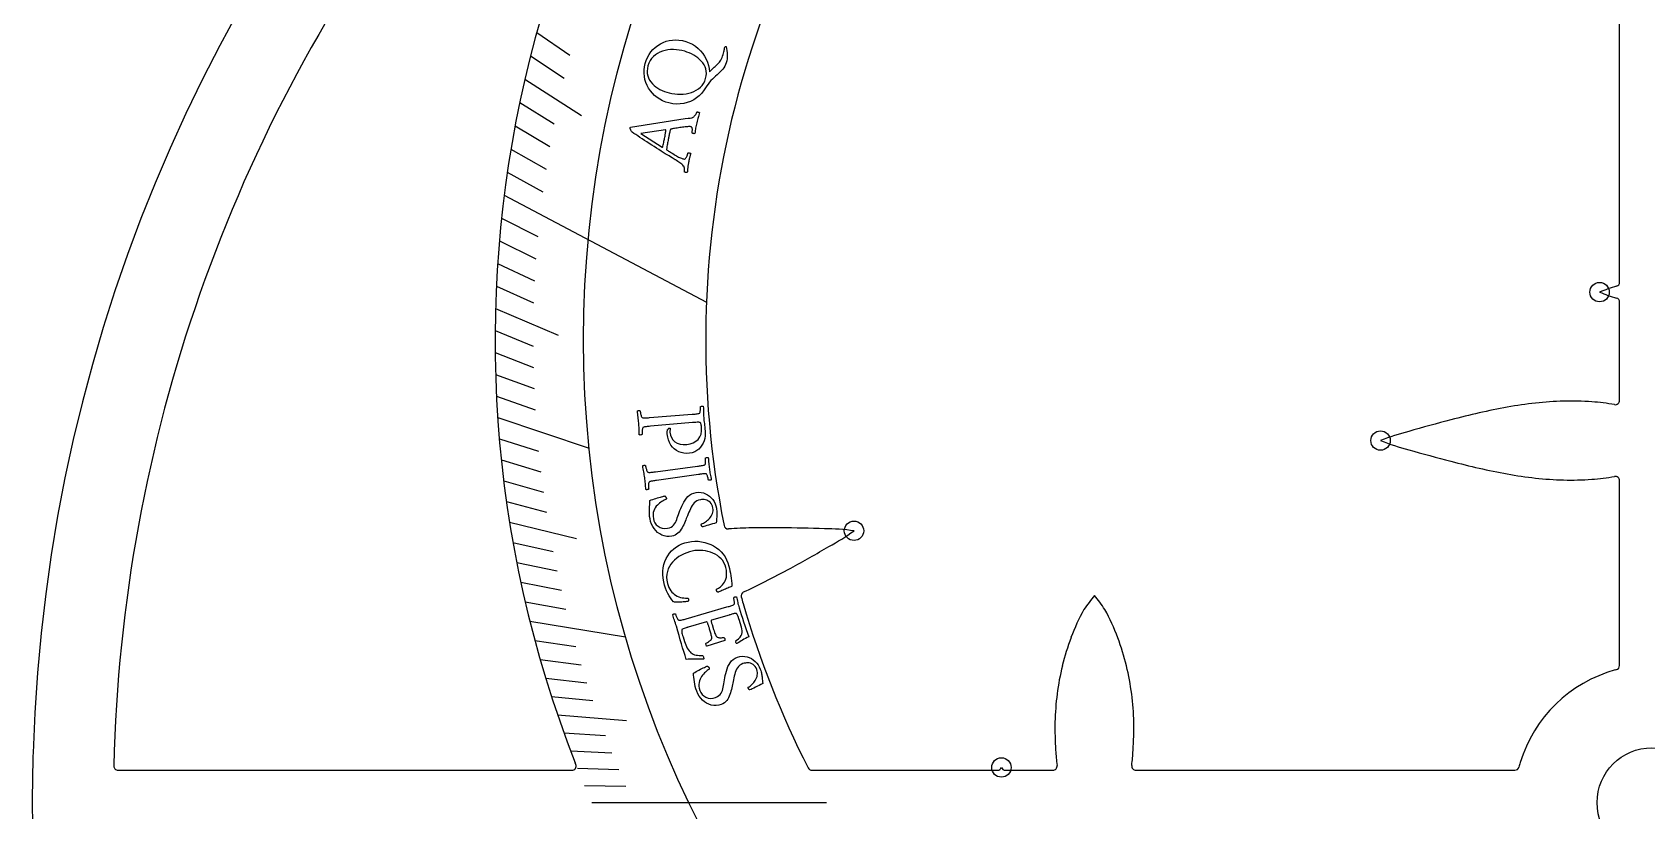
# Model space of a CAD drawing. Header units: millimetres. Extents: x -95 to 95, y -94 to 95.
# Drawn here: x -94.5 to -0.3, y -0.5 to 44.9 of the extents above; entities that cross this region are included whole.
import ezdxf

# ---------------------------------------------------------------- set-up
doc = ezdxf.new("R2010")
doc.units = ezdxf.units.MM
for name, color, linetype in [('CUT_INNER', 6, 'Continuous'), ('CUT_OUTER', 1, 'Continuous'), ('ENGRAVE', 7, 'Continuous'), ('ENGRAVE_FINE', 8, 'Continuous'), ('TEXT', 5, 'Continuous')]:
    doc.layers.add(name, color=color, linetype=linetype)

msp = doc.modelspace()

# ---------------------------------------------------------------- linework, layer by layer
at = {"layer": 'CUT_INNER'}
for points in [[(-1.89, 30.365), (-1.89, 45.987)], [(-1.89, 23.466), (-1.89, 29.198)], [(-1.89, 8.001), (-1.89, 18.78)], [(-2.141, 7.742), (-2.076, 7.759)], [(-89.499, 1.89), (-63.018, 1.89)], [(-62.786, 2.232), (-62.823, 2.326)], [(-49.015, 1.89), (-38.189, 1.89)], [(-37.722, 1.89), (-34.958, 1.89)], [(-30.105, 1.89), (-8.001, 1.89)]]:
    msp.add_lwpolyline(points, dxfattribs=at)
msp.add_circle((0, 0), 3.2, dxfattribs=at)
for centre, radius, start, end in [((0, 27.004), 55.21, 92.23125, 191.31658), ((0, 27.004), 67.496, 132.53839, 201.44596), ((-0.001, 0.001), 89.773, 142.7347, 178.63113), ((-2.14, 30.365), 0.25, 286.33036, 0), ((0.343, 21.622), 8.839, 105.83949, 112.60207), ((0.343, 37.942), 8.839, 247.39793, 254.16051), ((-2.14, 29.198), 0.25, 360, 73.66964), ((2.348, -31.568), 55.708, 102.89345, 104.63433), ((-2.306, -11.213), 34.829, 100.14112, 102.9016), ((-4.064, -1.383), 24.843, 96.30931, 100.14121), ((-4.651, 3.9), 19.527, 91.46463, 96.30086), ((-4.729, 6.767), 16.659, 85.78955, 91.44735), ((-4.346, 10.997), 12.412, 79.9456, 86.12277), ((-2.14, 23.466), 0.25, 261.12263, 360), ((15.654, -82.607), 108.454, 104.62286, 105.97313), ((-10.554, 7.725), 14.401, 104.63243, 111.5138), ((-10.557, 34.512), 14.392, 248.48512, 255.36551), ((17.344, 131.032), 114.859, 254.06374, 255.33866), ((2.357, 73.848), 55.744, 255.36468, 257.10341), ((-2.301, 53.483), 34.853, 257.09528, 259.8519), ((-4.061, 43.647), 24.86, 259.85179, 263.67831), ((-4.65, 38.359), 19.54, 263.68672, 268.51696), ((-4.73, 35.486), 16.666, 268.53416, 274.18682), ((-4.348, 31.262), 12.425, 273.85244, 280.05314), ((-2.14, 18.78), 0.25, 360, 98.87737), ((-53.892, 16.22), 0.25, 191.42578, 273.22942), ((-52.036, -12.155), 28.185, 90.99432, 93.74783), ((-51.391, -39.706), 55.744, 89.42718, 91.16591), ((-52.034, -98.818), 114.859, 88.12624, 89.40116), ((-48.422, 1.588), 14.392, 82.54746, 89.42798), ((-54.94, 27.582), 14.413, 298.69632, 305.57228), ((-102.305, 108.83), 108.454, 298.68536, 300.03563), ((-76.997, 62.552), 55.708, 296.95595, 298.69683), ((-52.892, 12.066), 0.25, 114.89558, 195.64453), ((-64.948, 38.697), 28.983, 294.35228, 297.10312), ((-22.324, 20.604), 31.988, 195.6067, 196.30029), ((-0.027, 26.995), 55.182, 196.17129, 206.90166), ((-23.097, 4.469), 12.127, 141.07408, 145.90384), ((-40.542, 5.523), 10.358, 33.68332, 39.33876), ((-22.918, 5.561), 11.707, 150.83078, 159.67589), ((-42.153, 5.558), 11.715, 20.28927, 29.16771), ((-20.399, 4.571), 14.413, 159.45993, 166.30125), ((-44.669, 4.569), 14.418, 13.67104, 20.50662), ((-19.885, 4.443), 14.942, 166.29101, 172.70415), ((-45.18, 4.442), 14.944, 7.27035, 13.68094), ((0, 0), 8.032, 105.45781, 163.11406), ((-2.14, 8.001), 0.25, 284.76562, 360), ((-19.012, 4.336), 15.822, 172.72288, 178.69494), ((-46.056, 4.336), 15.827, 1.28377, 7.2516), ((-16.972, 4.296), 17.862, 178.71534, 183.99179), ((-48.101, 4.296), 17.872, 355.99274, 1.26344), ((-22.706, 3.715), 12.103, 183.13622, 187.32495), ((-42.33, 3.711), 12.075, 352.67472, 356.84803), ((-89.499, 2.14), 0.25, 178.76953, 270), ((-63.018, 2.14), 0.25, 270, 21.62109), ((-49.015, 2.14), 0.25, 206.89453, 270), ((-38.189, 2.14), 0.25, 270.02209, 338.98211), ((-37.722, 2.14), 0.25, 201.02612, 269.96968), ((-34.958, 2.14), 0.25, 270, 7.27118), ((-30.105, 2.14), 0.25, 172.72882, 270), ((-8.001, 2.14), 0.25, 270, 345.23437), ((-2.415, 0.701), 5.518, 162.79364, 165.56629)]:
    msp.add_arc(centre, radius, start, end, dxfattribs=at)
at = {"layer": 'CUT_OUTER'}
for centre, radius, start, end in [((0, 0), 94.5, 91.40671, 178.24265), ((-30.877, 0.853), 63.611, 178.1577, 178.85667), ((-0.861, -0.008), 93.639, 178.69646, 181.05954)]:
    msp.add_arc(centre, radius, start, end, dxfattribs=at)
at = {"layer": 'ENGRAVE'}
for points in [[(-66.968, 35.434), (-55.168, 29.191)], [(-67.343, 22.464), (-62.015, 20.686)], [(-65.467, 10.579), (-59.88, 9.677)], [(-61.859, 0), (-48.156, 0)]]:
    msp.add_lwpolyline(points, dxfattribs=at)
for centre, radius in [((0, 27.004), 62.336), ((-3.055, 29.782), 0.567), ((-15.836, 21.123), 0.567), ((-46.555, 15.859), 0.567), ((-37.955, 2.051), 0.567)]:
    msp.add_circle(centre, radius, dxfattribs=at)
at = {"layer": 'ENGRAVE_FINE'}
for points in [[(-65.07, 44.938), (-63.139, 43.605)], [(-65.432, 43.569), (-63.476, 42.266)], [(-65.763, 42.202), (-62.456, 40.08)], [(-66.063, 40.838), (-64.058, 39.599)], [(-66.333, 39.479), (-64.305, 38.272)], [(-66.573, 38.125), (-64.522, 36.951)], [(-66.785, 36.777), (-64.712, 35.635)], [(-67.122, 34.099), (-65.007, 33.024)], [(-67.249, 32.771), (-65.114, 31.73)], [(-67.349, 31.45), (-65.194, 30.444)], [(-67.423, 30.138), (-65.249, 29.166)], [(-67.471, 28.835), (-63.81, 27.27)], [(-67.494, 27.54), (-65.284, 26.639)], [(-67.492, 26.256), (-65.265, 25.389)], [(-67.466, 24.981), (-65.222, 24.151)], [(-67.416, 23.717), (-65.157, 22.922)], [(-67.248, 21.221), (-64.96, 20.499)], [(-67.131, 19.99), (-64.829, 19.305)], [(-66.992, 18.771), (-64.678, 18.122)], [(-66.832, 17.563), (-64.506, 16.952)], [(-66.653, 16.368), (-62.748, 15.409)], [(-66.453, 15.185), (-64.105, 14.648)], [(-66.234, 14.014), (-63.876, 13.515)], [(-65.997, 12.856), (-63.629, 12.395)], [(-65.741, 11.711), (-63.365, 11.288)], [(-65.176, 9.461), (-62.786, 9.114)], [(-64.869, 8.355), (-62.472, 8.046)], [(-64.545, 7.263), (-62.142, 6.993)], [(-64.205, 6.185), (-61.798, 5.953)], [(-63.85, 5.12), (-59.822, 4.797)], [(-63.48, 4.068), (-61.065, 3.913)], [(-63.095, 3.03), (-60.678, 2.914)], [(-62.696, 2.006), (-60.277, 1.929)], [(-62.284, 0.996), (-59.864, 0.958)]]:
    msp.add_lwpolyline(points, dxfattribs=at)
at = {"layer": 'TEXT'}
for points in [[(-58.741, 43.12), (-58.681, 43.305), (-58.605, 43.479), (-58.514, 43.643), (-58.407, 43.796), (-58.286, 43.936), (-58.154, 44.062), (-58.01, 44.174), (-57.855, 44.271), (-57.69, 44.352), (-57.518, 44.416), (-57.339, 44.462), (-57.153, 44.492), (-56.962, 44.503), (-56.768, 44.492), (-56.571, 44.461), (-56.37, 44.409), (-56.17, 44.336), (-55.984, 44.244), (-55.811, 44.134), (-55.653, 44.006), (-55.509, 43.864), (-55.383, 43.711), (-55.272, 43.547), (-55.178, 43.373), (-55.102, 43.193), (-55.046, 43.008), (-55.009, 42.82), (-54.991, 42.627), (-54.919, 42.706), (-54.849, 42.777), (-54.783, 42.841), (-54.721, 42.898), (-54.662, 42.95), (-54.606, 43.002), (-54.552, 43.051), (-54.502, 43.099), (-54.455, 43.149), (-54.41, 43.202), (-54.367, 43.26), (-54.328, 43.321), (-54.29, 43.389), (-54.254, 43.467), (-54.22, 43.555), (-54.188, 43.653), (-54.166, 43.727), (-54.148, 43.794), (-54.134, 43.854), (-54.124, 43.907), (-54.117, 43.952), (-54.111, 43.988), (-54.107, 44.016), (-54.105, 44.034), (-54.1, 44.048), (-54.094, 44.061), (-54.086, 44.074), (-54.076, 44.087), (-54.066, 44.099), (-54.056, 44.108), (-54.046, 44.115), (-54.036, 44.119), (-54.032, 44.12), (-54.028, 44.12), (-54.023, 44.12), (-54.018, 44.119), (-53.996, 43.994), (-53.978, 43.873), (-53.964, 43.753), (-53.953, 43.636), (-53.951, 43.52), (-53.959, 43.403), (-53.978, 43.284), (-54.009, 43.164), (-54.045, 43.062), (-54.092, 42.966), (-54.149, 42.875), (-54.216, 42.789), (-54.291, 42.707), (-54.37, 42.626), (-54.453, 42.545), (-54.541, 42.465), (-54.632, 42.383), (-54.722, 42.299), (-54.813, 42.213), (-54.904, 42.123), (-54.992, 42.028), (-55.075, 41.925), (-55.152, 41.815), (-55.224, 41.696), (-55.329, 41.529), (-55.45, 41.376), (-55.588, 41.237), (-55.743, 41.112), (-55.911, 41.004), (-56.091, 40.914), (-56.282, 40.844), (-56.484, 40.793), (-56.695, 40.764), (-56.91, 40.758), (-57.131, 40.776), (-57.356, 40.819), (-57.545, 40.874), (-57.723, 40.945), (-57.89, 41.033), (-58.047, 41.138), (-58.191, 41.257), (-58.322, 41.387), (-58.438, 41.529), (-58.541, 41.681), (-58.629, 41.843), (-58.699, 42.013), (-58.752, 42.189), (-58.789, 42.372), (-58.806, 42.559), (-58.804, 42.746), (-58.782, 42.933), (-58.741, 43.12)], [(-58.579, 42.988), (-58.612, 42.831), (-58.625, 42.682), (-58.617, 42.539), (-58.589, 42.404), (-58.543, 42.276), (-58.484, 42.157), (-58.41, 42.045), (-58.323, 41.941), (-58.225, 41.846), (-58.118, 41.758), (-58.002, 41.678), (-57.877, 41.606), (-57.747, 41.543), (-57.614, 41.488), (-57.48, 41.441), (-57.344, 41.402), (-57.182, 41.368), (-57.019, 41.344), (-56.853, 41.331), (-56.685, 41.33), (-56.517, 41.339), (-56.354, 41.36), (-56.196, 41.393), (-56.042, 41.437), (-55.895, 41.493), (-55.759, 41.562), (-55.634, 41.643), (-55.518, 41.736), (-55.417, 41.842), (-55.332, 41.962), (-55.264, 42.097), (-55.212, 42.246), (-55.18, 42.394), (-55.168, 42.536), (-55.176, 42.671), (-55.204, 42.801), (-55.248, 42.924), (-55.307, 43.041), (-55.379, 43.153), (-55.466, 43.258), (-55.564, 43.357), (-55.67, 43.448), (-55.785, 43.532), (-55.909, 43.608), (-56.037, 43.677), (-56.168, 43.738), (-56.301, 43.79), (-56.436, 43.835), (-56.595, 43.877), (-56.757, 43.907), (-56.922, 43.926), (-57.089, 43.934), (-57.255, 43.93), (-57.418, 43.912), (-57.577, 43.882), (-57.732, 43.838), (-57.88, 43.781), (-58.018, 43.711), (-58.146, 43.627), (-58.264, 43.529), (-58.367, 43.417), (-58.455, 43.289), (-58.525, 43.146), (-58.579, 42.988)], [(-56.974, 37.495), (-56.982, 37.5), (-57.006, 37.514), (-57.047, 37.539), (-57.103, 37.574), (-57.174, 37.618), (-57.256, 37.668), (-57.349, 37.725), (-57.454, 37.79), (-57.568, 37.86), (-57.688, 37.935), (-57.814, 38.015), (-57.946, 38.1), (-58.082, 38.188), (-58.22, 38.276), (-58.36, 38.366), (-58.502, 38.457), (-58.643, 38.547), (-58.782, 38.637), (-58.916, 38.724), (-59.048, 38.811), (-59.175, 38.894), (-59.293, 38.972), (-59.404, 39.046), (-59.507, 39.115), (-59.527, 39.135), (-59.547, 39.162), (-59.567, 39.197), (-59.587, 39.239), (-59.605, 39.282), (-59.616, 39.318), (-59.62, 39.349), (-59.619, 39.372), (-59.618, 39.378), (-59.616, 39.382), (-59.615, 39.385), (-59.613, 39.387), (-59.611, 39.388), (-59.609, 39.391), (-59.605, 39.395), (-59.602, 39.4), (-56.4, 39.903), (-56.242, 39.924), (-56.124, 39.941), (-56.046, 39.952), (-56.007, 39.959), (-55.973, 39.969), (-55.94, 39.987), (-55.907, 40.011), (-55.875, 40.043), (-55.844, 40.078), (-55.817, 40.114), (-55.793, 40.151), (-55.772, 40.188), (-55.755, 40.223), (-55.742, 40.251), (-55.733, 40.272), (-55.728, 40.286), (-55.71, 40.292), (-55.689, 40.293), (-55.664, 40.29), (-55.637, 40.282), (-55.611, 40.273), (-55.591, 40.265), (-55.577, 40.259), (-55.569, 40.254), (-55.593, 40.178), (-55.616, 40.105), (-55.637, 40.036), (-55.657, 39.971), (-55.676, 39.906), (-55.695, 39.833), (-55.715, 39.754), (-55.735, 39.669), (-55.755, 39.579), (-55.772, 39.496), (-55.786, 39.421), (-55.797, 39.354), (-55.807, 39.286), (-55.819, 39.211), (-55.832, 39.128), (-55.846, 39.036), (-55.861, 39.029), (-55.88, 39.027), (-55.903, 39.028), (-55.929, 39.034), (-55.955, 39.042), (-55.975, 39.052), (-55.992, 39.063), (-56.003, 39.076), (-55.998, 39.105), (-55.994, 39.141), (-55.991, 39.185), (-55.989, 39.236), (-55.989, 39.287), (-55.993, 39.33), (-56, 39.365), (-56.011, 39.392), (-56.022, 39.405), (-56.038, 39.416), (-56.059, 39.425), (-56.085, 39.432), (-56.115, 39.437), (-56.155, 39.438), (-56.205, 39.438), (-56.265, 39.434), (-56.332, 39.428), (-56.404, 39.421), (-56.48, 39.412), (-56.56, 39.402), (-56.642, 39.39), (-56.722, 39.378), (-56.802, 39.366), (-56.881, 39.354), (-56.956, 39.342), (-57.024, 39.331), (-57.085, 39.321), (-57.139, 39.312), (-57.183, 39.304), (-57.215, 39.299), (-57.234, 39.296), (-57.24, 39.295), (-57.241, 39.294), (-57.244, 39.293), (-57.248, 39.29), (-57.254, 39.286), (-57.26, 39.281), (-57.265, 39.276), (-57.268, 39.271), (-57.27, 39.266), (-57.282, 39.221), (-57.295, 39.171), (-57.307, 39.116), (-57.321, 39.056), (-57.334, 38.994), (-57.346, 38.935), (-57.358, 38.878), (-57.369, 38.822), (-57.372, 38.808), (-57.375, 38.794), (-57.378, 38.78), (-57.381, 38.765), (-57.384, 38.751), (-57.386, 38.738), (-57.389, 38.726), (-57.391, 38.714), (-57.408, 38.632), (-57.423, 38.556), (-57.436, 38.486), (-57.447, 38.422), (-57.458, 38.358), (-57.469, 38.284), (-57.481, 38.202), (-57.493, 38.111), (-57.493, 38.108), (-57.493, 38.103), (-57.491, 38.098), (-57.488, 38.092), (-57.485, 38.087), (-57.483, 38.083), (-57.482, 38.08), (-57.482, 38.079), (-57.475, 38.075), (-57.456, 38.063), (-57.423, 38.043), (-57.377, 38.015), (-57.321, 37.981), (-57.261, 37.944), (-57.196, 37.904), (-57.126, 37.861), (-57.055, 37.817), (-56.985, 37.776), (-56.918, 37.737), (-56.853, 37.7), (-56.789, 37.664), (-56.73, 37.634), (-56.676, 37.61), (-56.626, 37.591), (-56.582, 37.576), (-56.541, 37.564), (-56.506, 37.555), (-56.475, 37.548), (-56.445, 37.548), (-56.415, 37.559), (-56.387, 37.582), (-56.359, 37.616), (-56.334, 37.657), (-56.312, 37.699), (-56.293, 37.742), (-56.277, 37.786), (-56.264, 37.827), (-56.254, 37.859), (-56.247, 37.883), (-56.244, 37.899), (-56.234, 37.902), (-56.218, 37.904), (-56.197, 37.904), (-56.169, 37.902), (-56.141, 37.898), (-56.117, 37.893), (-56.098, 37.887), (-56.083, 37.879), (-56.095, 37.828), (-56.107, 37.782), (-56.118, 37.739), (-56.129, 37.7), (-56.139, 37.663), (-56.149, 37.626), (-56.159, 37.589), (-56.169, 37.551), (-56.179, 37.511), (-56.189, 37.465), (-56.2, 37.413), (-56.211, 37.354), (-56.222, 37.295), (-56.23, 37.241), (-56.238, 37.191), (-56.243, 37.146), (-56.248, 37.104), (-56.252, 37.062), (-56.257, 37.019), (-56.262, 36.977), (-56.267, 36.931), (-56.273, 36.88), (-56.28, 36.824), (-56.288, 36.762), (-56.297, 36.759), (-56.312, 36.758), (-56.334, 36.759), (-56.361, 36.763), (-56.389, 36.769), (-56.412, 36.775), (-56.432, 36.782), (-56.447, 36.79), (-56.444, 36.82), (-56.442, 36.859), (-56.442, 36.907), (-56.443, 36.965), (-56.448, 37.023), (-56.459, 37.072), (-56.475, 37.111), (-56.497, 37.14), (-56.545, 37.191), (-56.598, 37.239), (-56.654, 37.284), (-56.713, 37.327), (-56.776, 37.369), (-56.84, 37.411), (-56.906, 37.453), (-56.974, 37.495)], [(-58.993, 39.029), (-57.745, 38.243), (-57.744, 38.243), (-57.742, 38.243), (-57.738, 38.243), (-57.733, 38.244), (-57.728, 38.244), (-57.724, 38.246), (-57.721, 38.248), (-57.72, 38.25), (-57.706, 38.307), (-57.691, 38.369), (-57.676, 38.436), (-57.66, 38.509), (-57.644, 38.581), (-57.63, 38.646), (-57.618, 38.703), (-57.608, 38.752), (-57.595, 38.816), (-57.584, 38.878), (-57.574, 38.936), (-57.565, 38.991), (-57.556, 39.046), (-57.547, 39.103), (-57.538, 39.163), (-57.527, 39.225), (-57.527, 39.23), (-57.529, 39.235), (-57.533, 39.239), (-57.538, 39.242), (-57.544, 39.245), (-57.549, 39.247), (-57.551, 39.248), (-57.552, 39.248)], [(-56.156, 20.386), (-56.326, 20.376), (-56.487, 20.386), (-56.641, 20.418), (-56.785, 20.47), (-56.919, 20.542), (-57.04, 20.632), (-57.147, 20.739), (-57.242, 20.864), (-57.321, 21.005), (-57.382, 21.16), (-57.427, 21.327), (-57.453, 21.509), (-57.455, 21.534), (-57.456, 21.563), (-57.455, 21.596), (-57.453, 21.633), (-57.45, 21.67), (-57.445, 21.703), (-57.438, 21.733), (-57.429, 21.759), (-57.422, 21.767), (-57.414, 21.778), (-57.402, 21.793), (-57.389, 21.81), (-57.373, 21.827), (-57.353, 21.84), (-57.331, 21.849), (-57.306, 21.853), (-57.291, 21.853), (-57.28, 21.848), (-57.275, 21.839), (-57.274, 21.826), (-57.278, 21.802), (-57.282, 21.777), (-57.287, 21.751), (-57.291, 21.725), (-57.295, 21.697), (-57.297, 21.668), (-57.297, 21.638), (-57.295, 21.606), (-57.265, 21.442), (-57.206, 21.295), (-57.119, 21.165), (-57.004, 21.052), (-56.865, 20.964), (-56.703, 20.908), (-56.52, 20.884), (-56.315, 20.891), (-56.111, 20.928), (-55.932, 20.991), (-55.778, 21.079), (-55.648, 21.193), (-55.547, 21.333), (-55.481, 21.498), (-55.451, 21.689), (-55.455, 21.905), (-55.458, 21.934), (-55.462, 21.97), (-55.468, 22.012), (-55.475, 22.061), (-55.484, 22.107), (-55.497, 22.142), (-55.513, 22.166), (-55.533, 22.178), (-55.565, 22.186), (-55.606, 22.19), (-55.656, 22.191), (-55.716, 22.188), (-55.78, 22.184), (-55.844, 22.179), (-55.908, 22.174), (-55.974, 22.169), (-58.437, 21.956), (-58.501, 21.95), (-58.563, 21.944), (-58.622, 21.938), (-58.68, 21.932), (-58.733, 21.924), (-58.781, 21.915), (-58.824, 21.903), (-58.861, 21.889), (-58.874, 21.877), (-58.886, 21.856), (-58.897, 21.827), (-58.906, 21.788), (-58.913, 21.744), (-58.918, 21.7), (-58.921, 21.654), (-58.922, 21.608), (-58.922, 21.564), (-58.922, 21.528), (-58.921, 21.499), (-58.919, 21.477), (-58.933, 21.468), (-58.95, 21.46), (-58.973, 21.454), (-59, 21.449), (-59.028, 21.446), (-59.051, 21.448), (-59.07, 21.453), (-59.085, 21.462), (-59.088, 21.552), (-59.09, 21.64), (-59.093, 21.727), (-59.096, 21.811), (-59.099, 21.895), (-59.104, 21.98), (-59.109, 22.066), (-59.116, 22.152), (-59.123, 22.237), (-59.132, 22.322), (-59.141, 22.407), (-59.152, 22.493), (-59.163, 22.579), (-59.174, 22.667), (-59.186, 22.755), (-59.198, 22.845), (-59.185, 22.856), (-59.167, 22.864), (-59.144, 22.87), (-59.117, 22.872), (-59.089, 22.871), (-59.066, 22.869), (-59.047, 22.864), (-59.032, 22.857), (-59.03, 22.835), (-59.027, 22.806), (-59.021, 22.77), (-59.014, 22.728), (-59.005, 22.682), (-58.995, 22.637), (-58.983, 22.593), (-58.968, 22.549), (-58.953, 22.512), (-58.938, 22.484), (-58.923, 22.467), (-58.908, 22.46), (-58.869, 22.452), (-58.825, 22.448), (-58.776, 22.446), (-58.722, 22.447), (-58.664, 22.45), (-58.605, 22.454), (-58.543, 22.458), (-58.479, 22.463), (-56.007, 22.655), (-55.943, 22.66), (-55.881, 22.666), (-55.82, 22.671), (-55.762, 22.677), (-55.707, 22.684), (-55.658, 22.693), (-55.614, 22.704), (-55.577, 22.717), (-55.561, 22.726), (-55.548, 22.744), (-55.538, 22.772), (-55.53, 22.809), (-55.525, 22.851), (-55.521, 22.894), (-55.518, 22.937), (-55.516, 22.981), (-55.515, 23.022), (-55.515, 23.056), (-55.515, 23.083), (-55.516, 23.104), (-55.502, 23.112), (-55.484, 23.119), (-55.462, 23.125), (-55.434, 23.129), (-55.407, 23.131), (-55.384, 23.129), (-55.365, 23.124), (-55.35, 23.115), (-55.347, 23.031), (-55.345, 22.947), (-55.343, 22.865), (-55.341, 22.784), (-55.338, 22.703), (-55.335, 22.623), (-55.33, 22.543), (-55.324, 22.464), (-55.317, 22.38), (-55.309, 22.294), (-55.299, 22.204), (-55.288, 22.111), (-55.277, 22.014), (-55.266, 21.909), (-55.254, 21.798), (-55.242, 21.68), (-55.236, 21.534), (-55.244, 21.39), (-55.268, 21.247), (-55.307, 21.106), (-55.36, 20.971), (-55.428, 20.846), (-55.511, 20.731), (-55.609, 20.626), (-55.722, 20.536), (-55.851, 20.466), (-55.996, 20.416), (-56.156, 20.386)], [(-54.997, 19.472), (-54.985, 19.392), (-54.972, 19.312), (-54.959, 19.234), (-54.944, 19.157), (-54.928, 19.079), (-54.913, 19), (-54.897, 18.919), (-54.882, 18.836), (-54.895, 18.825), (-54.912, 18.815), (-54.934, 18.809), (-54.961, 18.804), (-54.989, 18.803), (-55.012, 18.803), (-55.032, 18.806), (-55.047, 18.812), (-55.05, 18.832), (-55.056, 18.859), (-55.064, 18.893), (-55.074, 18.934), (-55.085, 18.978), (-55.097, 19.02), (-55.111, 19.06), (-55.125, 19.099), (-55.14, 19.133), (-55.156, 19.158), (-55.172, 19.174), (-55.191, 19.182), (-55.223, 19.185), (-55.26, 19.186), (-55.301, 19.184), (-55.346, 19.18), (-55.395, 19.174), (-55.445, 19.168), (-55.498, 19.161), (-55.553, 19.153), (-55.562, 19.152), (-55.57, 19.151), (-55.579, 19.15), (-55.588, 19.148), (-55.597, 19.147), (-55.606, 19.146), (-55.614, 19.145), (-55.623, 19.143), (-58.078, 18.797), (-58.087, 18.795), (-58.095, 18.794), (-58.104, 18.793), (-58.113, 18.792), (-58.122, 18.79), (-58.131, 18.789), (-58.139, 18.788), (-58.148, 18.787), (-58.203, 18.779), (-58.255, 18.771), (-58.304, 18.763), (-58.351, 18.755), (-58.394, 18.746), (-58.433, 18.736), (-58.468, 18.725), (-58.498, 18.713), (-58.511, 18.7), (-58.522, 18.679), (-58.531, 18.649), (-58.538, 18.61), (-58.542, 18.566), (-58.545, 18.52), (-58.545, 18.474), (-58.544, 18.426), (-58.541, 18.381), (-58.539, 18.344), (-58.536, 18.315), (-58.533, 18.293), (-58.546, 18.283), (-58.563, 18.274), (-58.586, 18.266), (-58.612, 18.26), (-58.64, 18.256), (-58.663, 18.256), (-58.682, 18.26), (-58.698, 18.268), (-58.705, 18.358), (-58.713, 18.446), (-58.72, 18.532), (-58.727, 18.616), (-58.736, 18.7), (-58.745, 18.784), (-58.755, 18.87), (-58.766, 18.956), (-58.778, 19.041), (-58.791, 19.125), (-58.806, 19.211), (-58.821, 19.297), (-58.837, 19.384), (-58.853, 19.472), (-58.87, 19.56), (-58.887, 19.649), (-58.874, 19.661), (-58.856, 19.67), (-58.834, 19.677), (-58.807, 19.68), (-58.779, 19.681), (-58.756, 19.68), (-58.737, 19.676), (-58.722, 19.67), (-58.718, 19.648), (-58.713, 19.619), (-58.706, 19.583), (-58.696, 19.539), (-58.685, 19.492), (-58.672, 19.447), (-58.657, 19.403), (-58.64, 19.36), (-58.623, 19.324), (-58.606, 19.297), (-58.59, 19.281), (-58.575, 19.275), (-58.536, 19.269), (-58.492, 19.267), (-58.443, 19.268), (-58.389, 19.272), (-58.331, 19.278), (-58.272, 19.285), (-58.211, 19.293), (-58.147, 19.301), (-55.689, 19.627), (-55.626, 19.635), (-55.564, 19.644), (-55.504, 19.653), (-55.445, 19.662), (-55.391, 19.672), (-55.342, 19.683), (-55.3, 19.697), (-55.263, 19.712), (-55.247, 19.721), (-55.235, 19.74), (-55.227, 19.769), (-55.221, 19.806), (-55.218, 19.849), (-55.217, 19.892), (-55.216, 19.936), (-55.217, 19.981), (-55.218, 20.023), (-55.22, 20.058), (-55.222, 20.086), (-55.224, 20.107), (-55.211, 20.116), (-55.193, 20.124), (-55.171, 20.131), (-55.144, 20.137), (-55.116, 20.14), (-55.093, 20.139), (-55.074, 20.135), (-55.059, 20.127), (-55.051, 20.043), (-55.044, 19.959), (-55.037, 19.876), (-55.031, 19.794), (-55.024, 19.712), (-55.016, 19.631), (-55.007, 19.551), (-54.997, 19.472)], [(-54.586, 17.18), (-54.572, 17.097), (-54.562, 17.021), (-54.556, 16.952), (-54.554, 16.89), (-54.554, 16.83), (-54.556, 16.77), (-54.56, 16.708), (-54.565, 16.645), (-54.572, 16.578), (-54.578, 16.504), (-54.584, 16.421), (-54.59, 16.331), (-54.698, 16.294), (-54.809, 16.257), (-54.922, 16.222), (-55.037, 16.188), (-55.146, 16.158), (-55.24, 16.132), (-55.32, 16.11), (-55.385, 16.094), (-55.399, 16.091), (-55.412, 16.096), (-55.425, 16.107), (-55.437, 16.125), (-55.447, 16.145), (-55.456, 16.163), (-55.462, 16.18), (-55.466, 16.195), (-55.468, 16.214), (-55.467, 16.232), (-55.462, 16.248), (-55.454, 16.262), (-55.401, 16.281), (-55.345, 16.307), (-55.285, 16.339), (-55.222, 16.377), (-55.159, 16.422), (-55.098, 16.471), (-55.039, 16.524), (-54.983, 16.583), (-54.931, 16.646), (-54.886, 16.713), (-54.847, 16.784), (-54.814, 16.859), (-54.79, 16.936), (-54.777, 17.017), (-54.776, 17.099), (-54.786, 17.185), (-54.811, 17.29), (-54.846, 17.38), (-54.892, 17.457), (-54.947, 17.52), (-55.011, 17.571), (-55.078, 17.612), (-55.149, 17.643), (-55.225, 17.664), (-55.302, 17.676), (-55.377, 17.681), (-55.451, 17.68), (-55.522, 17.672), (-55.63, 17.646), (-55.727, 17.607), (-55.811, 17.556), (-55.883, 17.491), (-55.947, 17.416), (-56.004, 17.333), (-56.056, 17.244), (-56.101, 17.147), (-56.144, 17.046), (-56.188, 16.945), (-56.232, 16.842), (-56.276, 16.74), (-56.308, 16.661), (-56.341, 16.578), (-56.376, 16.49), (-56.412, 16.399), (-56.451, 16.306), (-56.492, 16.214), (-56.537, 16.122), (-56.584, 16.031), (-56.636, 15.944), (-56.694, 15.863), (-56.759, 15.788), (-56.829, 15.719), (-56.906, 15.659), (-56.991, 15.609), (-57.084, 15.572), (-57.185, 15.545), (-57.337, 15.526), (-57.484, 15.53), (-57.627, 15.558), (-57.765, 15.61), (-57.895, 15.681), (-58.014, 15.768), (-58.122, 15.87), (-58.219, 15.989), (-58.303, 16.118), (-58.371, 16.255), (-58.423, 16.399), (-58.459, 16.551), (-58.48, 16.697), (-58.493, 16.841), (-58.497, 16.985), (-58.492, 17.126), (-58.484, 17.264), (-58.477, 17.394), (-58.471, 17.516), (-58.467, 17.63), (-58.383, 17.662), (-58.296, 17.692), (-58.206, 17.722), (-58.113, 17.751), (-58.021, 17.779), (-57.935, 17.804), (-57.854, 17.826), (-57.779, 17.847), (-57.714, 17.863), (-57.662, 17.877), (-57.624, 17.885), (-57.599, 17.89), (-57.583, 17.877), (-57.567, 17.863), (-57.553, 17.847), (-57.539, 17.831), (-57.527, 17.813), (-57.517, 17.794), (-57.51, 17.775), (-57.505, 17.755), (-57.505, 17.73), (-57.512, 17.71), (-57.526, 17.694), (-57.548, 17.681), (-57.591, 17.663), (-57.641, 17.638), (-57.698, 17.608), (-57.762, 17.571), (-57.829, 17.528), (-57.896, 17.478), (-57.964, 17.421), (-58.031, 17.357), (-58.094, 17.286), (-58.15, 17.207), (-58.197, 17.122), (-58.238, 17.029), (-58.267, 16.928), (-58.28, 16.818), (-58.279, 16.7), (-58.264, 16.574), (-58.228, 16.44), (-58.17, 16.32), (-58.091, 16.214), (-57.99, 16.121), (-57.872, 16.049), (-57.74, 16.008), (-57.594, 15.995), (-57.434, 16.012), (-57.322, 16.041), (-57.226, 16.08), (-57.146, 16.131), (-57.081, 16.192), (-57.027, 16.262), (-56.979, 16.339), (-56.936, 16.424), (-56.9, 16.515), (-56.865, 16.611), (-56.83, 16.711), (-56.793, 16.815), (-56.756, 16.921), (-56.709, 17.041), (-56.658, 17.163), (-56.605, 17.287), (-56.548, 17.413), (-56.486, 17.536), (-56.414, 17.651), (-56.334, 17.758), (-56.245, 17.857), (-56.146, 17.943), (-56.034, 18.01), (-55.909, 18.06), (-55.772, 18.092), (-55.622, 18.106), (-55.48, 18.098), (-55.344, 18.07), (-55.215, 18.022), (-55.095, 17.956), (-54.986, 17.877), (-54.887, 17.784), (-54.8, 17.678), (-54.724, 17.563), (-54.664, 17.441), (-54.617, 17.314), (-54.586, 17.18)], [(-53.86, 13.792), (-53.828, 13.658), (-53.799, 13.521), (-53.771, 13.38), (-53.745, 13.234), (-53.722, 13.086), (-53.704, 12.935), (-53.691, 12.782), (-53.684, 12.626), (-53.691, 12.623), (-53.712, 12.614), (-53.747, 12.598), (-53.796, 12.575), (-53.855, 12.549), (-53.919, 12.521), (-53.987, 12.492), (-54.061, 12.46), (-54.135, 12.428), (-54.206, 12.398), (-54.273, 12.369), (-54.336, 12.341), (-54.392, 12.317), (-54.435, 12.299), (-54.465, 12.287), (-54.483, 12.281), (-54.495, 12.278), (-54.508, 12.28), (-54.522, 12.288), (-54.538, 12.302), (-54.554, 12.319), (-54.566, 12.338), (-54.576, 12.358), (-54.584, 12.379), (-54.588, 12.398), (-54.589, 12.417), (-54.588, 12.434), (-54.584, 12.451), (-54.55, 12.468), (-54.509, 12.491), (-54.46, 12.52), (-54.403, 12.556), (-54.343, 12.598), (-54.283, 12.65), (-54.225, 12.71), (-54.167, 12.778), (-54.113, 12.856), (-54.068, 12.945), (-54.032, 13.044), (-54.003, 13.153), (-53.987, 13.275), (-53.988, 13.41), (-54.005, 13.558), (-54.038, 13.719), (-54.082, 13.863), (-54.142, 13.995), (-54.218, 14.117), (-54.31, 14.227), (-54.415, 14.327), (-54.529, 14.416), (-54.654, 14.493), (-54.789, 14.559), (-54.932, 14.614), (-55.078, 14.658), (-55.229, 14.69), (-55.384, 14.71), (-55.539, 14.718), (-55.693, 14.715), (-55.844, 14.7), (-55.993, 14.673), (-56.157, 14.631), (-56.317, 14.579), (-56.472, 14.515), (-56.624, 14.44), (-56.768, 14.355), (-56.903, 14.26), (-57.026, 14.154), (-57.14, 14.038), (-57.24, 13.912), (-57.324, 13.777), (-57.392, 13.634), (-57.444, 13.481), (-57.477, 13.319), (-57.487, 13.15), (-57.474, 12.974), (-57.439, 12.79), (-57.403, 12.664), (-57.358, 12.551), (-57.306, 12.45), (-57.246, 12.362), (-57.181, 12.285), (-57.115, 12.216), (-57.047, 12.156), (-56.977, 12.105), (-56.879, 12.047), (-56.781, 12.002), (-56.681, 11.969), (-56.579, 11.95), (-56.481, 11.939), (-56.39, 11.932), (-56.306, 11.93), (-56.23, 11.932), (-56.216, 11.885), (-56.211, 11.837), (-56.215, 11.79), (-56.228, 11.742), (-56.253, 11.736), (-56.289, 11.73), (-56.336, 11.724), (-56.394, 11.718), (-56.458, 11.712), (-56.526, 11.707), (-56.596, 11.701), (-56.668, 11.697), (-56.741, 11.693), (-56.809, 11.691), (-56.874, 11.691), (-56.935, 11.693), (-56.989, 11.697), (-57.033, 11.703), (-57.067, 11.71), (-57.09, 11.72), (-57.182, 11.825), (-57.267, 11.94), (-57.346, 12.066), (-57.42, 12.202), (-57.487, 12.351), (-57.55, 12.514), (-57.607, 12.693), (-57.659, 12.885), (-57.7, 13.095), (-57.72, 13.301), (-57.719, 13.502), (-57.696, 13.698), (-57.654, 13.887), (-57.596, 14.067), (-57.52, 14.237), (-57.427, 14.398), (-57.319, 14.547), (-57.199, 14.683), (-57.065, 14.806), (-56.919, 14.917), (-56.762, 15.012), (-56.595, 15.092), (-56.42, 15.155), (-56.235, 15.203), (-56.036, 15.235), (-55.839, 15.249), (-55.644, 15.245), (-55.452, 15.222), (-55.265, 15.182), (-55.085, 15.127), (-54.911, 15.057), (-54.745, 14.972), (-54.587, 14.872), (-54.442, 14.758), (-54.309, 14.629), (-54.187, 14.487), (-54.08, 14.331), (-53.99, 14.164), (-53.917, 13.984), (-53.86, 13.792)], [(-53.262, 11.366), (-53.204, 11.174), (-53.141, 10.974), (-53.071, 10.765), (-52.996, 10.547), (-52.919, 10.326), (-52.844, 10.108), (-52.77, 9.892), (-52.7, 9.678), (-52.797, 9.63), (-52.89, 9.581), (-52.978, 9.532), (-53.06, 9.482), (-53.142, 9.431), (-53.224, 9.381), (-53.309, 9.331), (-53.395, 9.28), (-53.412, 9.292), (-53.428, 9.31), (-53.442, 9.334), (-53.453, 9.364), (-53.461, 9.396), (-53.462, 9.422), (-53.454, 9.441), (-53.439, 9.453), (-53.303, 9.551), (-53.201, 9.647), (-53.131, 9.742), (-53.095, 9.836), (-53.082, 9.931), (-53.082, 10.029), (-53.095, 10.13), (-53.122, 10.234), (-53.264, 10.69), (-53.27, 10.71), (-53.279, 10.736), (-53.29, 10.769), (-53.303, 10.809), (-53.318, 10.851), (-53.334, 10.892), (-53.35, 10.931), (-53.367, 10.968), (-53.384, 11), (-53.401, 11.023), (-53.417, 11.038), (-53.433, 11.043), (-53.466, 11.041), (-53.502, 11.037), (-53.543, 11.029), (-53.587, 11.018), (-53.633, 11.006), (-53.68, 10.992), (-53.727, 10.979), (-53.776, 10.965), (-53.794, 10.959), (-53.811, 10.954), (-53.826, 10.95), (-53.838, 10.946), (-54.875, 10.637), (-54.884, 10.629), (-54.888, 10.613), (-54.887, 10.588), (-54.882, 10.556), (-54.873, 10.517), (-54.863, 10.477), (-54.851, 10.435), (-54.838, 10.391), (-54.751, 10.106), (-54.722, 10.014), (-54.694, 9.933), (-54.669, 9.864), (-54.645, 9.805), (-54.621, 9.757), (-54.597, 9.717), (-54.571, 9.685), (-54.544, 9.662), (-54.514, 9.646), (-54.48, 9.634), (-54.442, 9.626), (-54.4, 9.623), (-54.352, 9.622), (-54.297, 9.623), (-54.235, 9.626), (-54.165, 9.63), (-54.146, 9.629), (-54.129, 9.618), (-54.114, 9.597), (-54.101, 9.566), (-54.093, 9.534), (-54.09, 9.507), (-54.092, 9.483), (-54.099, 9.463), (-55.139, 9.125), (-55.154, 9.136), (-55.167, 9.154), (-55.179, 9.178), (-55.191, 9.208), (-55.198, 9.24), (-55.199, 9.266), (-55.192, 9.288), (-55.178, 9.305), (-55.111, 9.348), (-55.053, 9.385), (-55.006, 9.417), (-54.97, 9.444), (-54.941, 9.466), (-54.918, 9.486), (-54.9, 9.504), (-54.888, 9.519), (-54.879, 9.533), (-54.871, 9.548), (-54.865, 9.564), (-54.861, 9.58), (-54.856, 9.602), (-54.856, 9.633), (-54.861, 9.671), (-54.87, 9.719), (-54.883, 9.772), (-54.896, 9.827), (-54.911, 9.884), (-54.928, 9.944), (-54.945, 10.004), (-54.962, 10.062), (-54.979, 10.118), (-54.995, 10.172), (-55.007, 10.21), (-55.02, 10.25), (-55.034, 10.292), (-55.049, 10.337), (-55.064, 10.381), (-55.079, 10.422), (-55.094, 10.46), (-55.108, 10.494), (-55.123, 10.522), (-55.137, 10.54), (-55.151, 10.55), (-55.166, 10.55), (-56.225, 10.234), (-56.231, 10.232), (-56.239, 10.23), (-56.248, 10.227), (-56.259, 10.224), (-56.302, 10.211), (-56.35, 10.196), (-56.404, 10.179), (-56.463, 10.16), (-56.519, 10.141), (-56.559, 10.123), (-56.586, 10.106), (-56.598, 10.091), (-56.607, 10.056), (-56.611, 10.018), (-56.61, 9.977), (-56.604, 9.935), (-56.593, 9.886), (-56.578, 9.826), (-56.558, 9.754), (-56.532, 9.67), (-56.449, 9.399), (-56.415, 9.299), (-56.376, 9.202), (-56.332, 9.107), (-56.284, 9.014), (-56.232, 8.929), (-56.179, 8.855), (-56.125, 8.792), (-56.071, 8.741), (-56.006, 8.693), (-55.935, 8.655), (-55.858, 8.628), (-55.774, 8.611), (-55.686, 8.599), (-55.595, 8.59), (-55.5, 8.582), (-55.403, 8.576), (-55.385, 8.572), (-55.369, 8.559), (-55.355, 8.538), (-55.343, 8.508), (-55.329, 8.461), (-55.323, 8.421), (-55.323, 8.387), (-55.331, 8.361), (-55.459, 8.363), (-55.591, 8.366), (-55.728, 8.37), (-55.868, 8.374), (-56.005, 8.376), (-56.13, 8.373), (-56.242, 8.366), (-56.343, 8.353), (-56.417, 8.58), (-56.489, 8.807), (-56.558, 9.034), (-56.624, 9.262), (-56.691, 9.496), (-56.764, 9.745), (-56.841, 10.008), (-56.922, 10.285), (-56.951, 10.382), (-56.979, 10.472), (-57.007, 10.558), (-57.034, 10.638), (-57.06, 10.716), (-57.086, 10.796), (-57.111, 10.878), (-57.135, 10.962), (-57.124, 10.976), (-57.108, 10.987), (-57.087, 10.997), (-57.06, 11.005), (-57.033, 11.01), (-57.01, 11.012), (-56.99, 11.011), (-56.975, 11.007), (-56.968, 10.986), (-56.959, 10.958), (-56.946, 10.923), (-56.93, 10.881), (-56.912, 10.837), (-56.892, 10.794), (-56.871, 10.753), (-56.848, 10.713), (-56.826, 10.679), (-56.805, 10.655), (-56.787, 10.642), (-56.771, 10.638), (-56.731, 10.638), (-56.687, 10.643), (-56.639, 10.651), (-56.586, 10.663), (-56.531, 10.678), (-56.473, 10.693), (-56.413, 10.71), (-56.351, 10.728), (-53.97, 11.416), (-53.908, 11.434), (-53.848, 11.451), (-53.79, 11.469), (-53.734, 11.487), (-53.681, 11.505), (-53.635, 11.523), (-53.595, 11.543), (-53.561, 11.563), (-53.547, 11.575), (-53.538, 11.596), (-53.533, 11.625), (-53.534, 11.663), (-53.537, 11.705), (-53.542, 11.748), (-53.548, 11.792), (-53.556, 11.837), (-53.563, 11.878), (-53.57, 11.912), (-53.576, 11.94), (-53.581, 11.96), (-53.569, 11.971), (-53.553, 11.982), (-53.532, 11.992), (-53.506, 12.001), (-53.48, 12.008), (-53.456, 12.011), (-53.437, 12.01), (-53.421, 12.005), (-53.401, 11.922), (-53.381, 11.841), (-53.362, 11.759), (-53.344, 11.679), (-53.325, 11.599), (-53.305, 11.521), (-53.284, 11.443), (-53.262, 11.366)], [(-52.028, 7.789), (-52, 7.71), (-51.977, 7.637), (-51.959, 7.57), (-51.946, 7.509), (-51.936, 7.45), (-51.927, 7.39), (-51.92, 7.329), (-51.914, 7.266), (-51.909, 7.199), (-51.902, 7.124), (-51.893, 7.042), (-51.883, 6.953), (-51.984, 6.897), (-52.087, 6.841), (-52.192, 6.787), (-52.299, 6.734), (-52.401, 6.685), (-52.489, 6.642), (-52.564, 6.607), (-52.625, 6.58), (-52.638, 6.575), (-52.652, 6.577), (-52.666, 6.586), (-52.681, 6.601), (-52.695, 6.619), (-52.707, 6.636), (-52.716, 6.652), (-52.722, 6.666), (-52.727, 6.684), (-52.729, 6.702), (-52.728, 6.718), (-52.723, 6.734), (-52.674, 6.762), (-52.623, 6.797), (-52.57, 6.839), (-52.514, 6.888), (-52.46, 6.942), (-52.408, 7.001), (-52.36, 7.064), (-52.315, 7.132), (-52.275, 7.203), (-52.242, 7.277), (-52.216, 7.354), (-52.197, 7.433), (-52.186, 7.513), (-52.188, 7.595), (-52.201, 7.676), (-52.226, 7.759), (-52.269, 7.857), (-52.319, 7.941), (-52.378, 8.008), (-52.444, 8.061), (-52.514, 8.1), (-52.588, 8.128), (-52.664, 8.146), (-52.742, 8.153), (-52.82, 8.152), (-52.895, 8.145), (-52.967, 8.13), (-53.036, 8.11), (-53.138, 8.065), (-53.226, 8.01), (-53.3, 7.945), (-53.36, 7.868), (-53.409, 7.783), (-53.451, 7.692), (-53.486, 7.595), (-53.514, 7.492), (-53.539, 7.385), (-53.564, 7.277), (-53.589, 7.169), (-53.615, 7.06), (-53.633, 6.977), (-53.651, 6.889), (-53.67, 6.797), (-53.69, 6.701), (-53.711, 6.603), (-53.736, 6.504), (-53.764, 6.407), (-53.795, 6.309), (-53.831, 6.214), (-53.874, 6.123), (-53.924, 6.038), (-53.981, 5.958), (-54.047, 5.885), (-54.122, 5.822), (-54.207, 5.769), (-54.301, 5.725), (-54.448, 5.679), (-54.593, 5.658), (-54.739, 5.66), (-54.883, 5.687), (-55.024, 5.735), (-55.156, 5.8), (-55.281, 5.882), (-55.397, 5.981), (-55.502, 6.094), (-55.593, 6.217), (-55.67, 6.35), (-55.731, 6.493), (-55.778, 6.632), (-55.816, 6.772), (-55.845, 6.913), (-55.865, 7.053), (-55.881, 7.19), (-55.896, 7.319), (-55.912, 7.441), (-55.928, 7.554), (-55.851, 7.599), (-55.771, 7.645), (-55.687, 7.69), (-55.601, 7.735), (-55.515, 7.778), (-55.434, 7.818), (-55.359, 7.854), (-55.289, 7.887), (-55.227, 7.915), (-55.178, 7.937), (-55.142, 7.952), (-55.119, 7.961), (-55.101, 7.952), (-55.083, 7.94), (-55.066, 7.927), (-55.049, 7.913), (-55.034, 7.898), (-55.022, 7.881), (-55.011, 7.863), (-55.003, 7.844), (-54.998, 7.82), (-55.002, 7.799), (-55.013, 7.781), (-55.032, 7.765), (-55.071, 7.739), (-55.116, 7.706), (-55.167, 7.666), (-55.223, 7.619), (-55.282, 7.564), (-55.34, 7.503), (-55.396, 7.436), (-55.451, 7.361), (-55.501, 7.28), (-55.542, 7.193), (-55.574, 7.1), (-55.597, 7.002), (-55.608, 6.897), (-55.602, 6.787), (-55.581, 6.671), (-55.543, 6.549), (-55.484, 6.424), (-55.407, 6.316), (-55.31, 6.225), (-55.195, 6.151), (-55.066, 6.101), (-54.928, 6.083), (-54.782, 6.097), (-54.628, 6.142), (-54.523, 6.189), (-54.435, 6.245), (-54.365, 6.308), (-54.312, 6.38), (-54.271, 6.458), (-54.237, 6.543), (-54.21, 6.633), (-54.19, 6.73), (-54.173, 6.831), (-54.155, 6.935), (-54.138, 7.043), (-54.119, 7.155), (-54.094, 7.281), (-54.066, 7.41), (-54.035, 7.541), (-54.001, 7.676), (-53.961, 7.808), (-53.911, 7.933), (-53.85, 8.053), (-53.78, 8.165), (-53.697, 8.267), (-53.599, 8.353), (-53.485, 8.424), (-53.355, 8.479), (-53.21, 8.519), (-53.069, 8.537), (-52.93, 8.533), (-52.795, 8.508), (-52.665, 8.464), (-52.544, 8.405), (-52.431, 8.331), (-52.325, 8.242), (-52.231, 8.142), (-52.15, 8.033), (-52.083, 7.915), (-52.028, 7.789)]]:
    msp.add_lwpolyline(points, close=True, dxfattribs=at)

doc.saveas('drawing.dxf')
